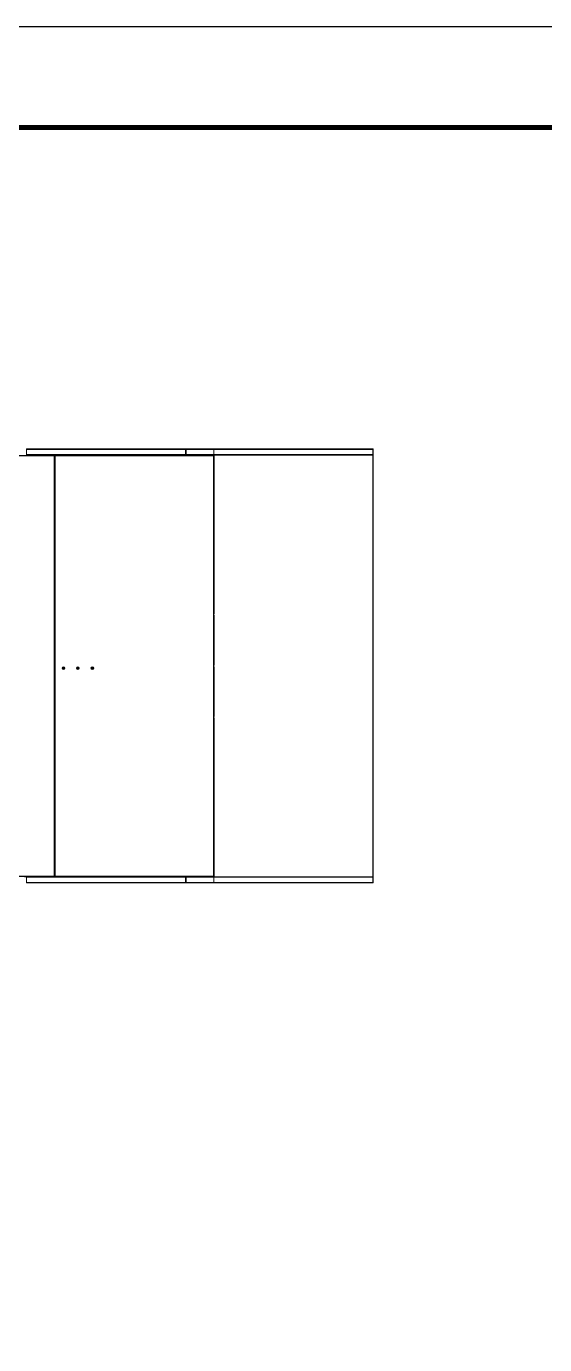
# Model space of a CAD drawing. Header units: millimetres. Extents: x -662366 to 32042, y -139401 to 24090.
# Drawn here: x 16432 to 20013, y 14975 to 24090 of the extents above; entities that cross this region are included whole.
import ezdxf

# ---------------------------------------------------------------- set-up
doc = ezdxf.new("R2010")
doc.units = ezdxf.units.MM
doc.layers.add('냉각탑_form', color=1, linetype='Continuous')

# ---------------------------------------------------------------- blocks, each defined once
blk = doc.blocks.new('4')
at = {"color": 7, "lineweight": 20, "ltscale": 0.021611}
for p, q in [((16432.4, 21167.9), (16432.4, 21129)), ((16434, 21167.9), (16434, 21129)), ((17530.8, 21167.9), (17530.8, 21129)), ((17532.4, 21167.9), (17532.4, 21129)), ((17534.4, 21167.9), (17534.4, 21129)), ((17536, 21167.9), (17536, 21129)), ((17726.8, 21167.9), (17726.8, 21129)), ((17728.4, 21167.9), (17728.4, 21129)), ((16432.4, 18167.9), (16432.4, 18206.8)), ((16434, 18167.9), (16434, 18206.8)), ((17530.8, 18167.9), (17530.8, 18206.8)), ((17530.8, 18167.9), (17530.8, 18206.8)), ((17532.4, 18167.9), (17532.4, 18206.8)), ((17534.4, 18167.9), (17534.4, 18206.8)), ((17536, 18167.9), (17536, 18206.8)), ((17726.8, 18167.9), (17726.8, 18206.8)), ((17728.4, 18167.9), (17728.4, 18206.8))]:
    blk.add_line(p, q, dxfattribs=at)
at = {"color": 7, "lineweight": 20, "ltscale": 0.000888889}
for p, q in [((16432.4, 21167.9), (16434, 21167.9)), ((17532.4, 21167.9), (17530.8, 21167.9)), ((17534.4, 21167.9), (17536, 21167.9)), ((17728.4, 21167.9), (17726.8, 21167.9)), ((16432.4, 21129), (16434, 21129)), ((16623.3, 21123.9), (16624.9, 21123.9)), ((16623.3, 21122.3), (16624.9, 21122.3)), ((16624.9, 21123.9), (16624.9, 21122.3)), ((16626, 21122.3), (16626, 21123.9)), ((16628.4, 21123.9), (16630, 21123.9)), ((17532.4, 21129), (17530.8, 21129)), ((17534.4, 21129), (17536, 21129)), ((17728.4, 21129), (17726.8, 21129)), ((17728.4, 21123.9), (17726.8, 21123.9)), ((17730, 20027), (17728.4, 20027)), ((17730, 20017.8), (17728.4, 20017.8)), ((17730, 19674), (17728.4, 19674)), ((17730, 19661.8), (17728.4, 19661.8)), ((17730, 19318), (17728.4, 19318)), ((17730, 19308.8), (17728.4, 19308.8)), ((16432.4, 18206.8), (16434, 18206.8)), ((16432.4, 18167.9), (16434, 18167.9)), ((16624.9, 18213.5), (16623.3, 18213.5)), ((16624.9, 18211.9), (16623.3, 18211.9)), ((16624.9, 18211.9), (16624.9, 18213.5)), ((16626, 18213.5), (16626, 18211.9)), ((16628.4, 18211.9), (16630, 18211.9)), ((17532.4, 18206.8), (17530.8, 18206.8)), ((17532.4, 18167.9), (17530.8, 18167.9)), ((17534.4, 18206.8), (17536, 18206.8)), ((17534.4, 18167.9), (17536, 18167.9)), ((17728.4, 18211.9), (17726.8, 18211.9)), ((17728.4, 18206.8), (17726.8, 18206.8)), ((17728.4, 18167.9), (17726.8, 18167.9))]:
    blk.add_line(p, q, dxfattribs=at)
at = {"color": 7, "lineweight": 20, "ltscale": 0.000833333}
for p, q in [((16435.5, 21167.9), (16434, 21167.9)), ((17530.8, 21167.9), (17529.3, 21167.9)), ((17537.5, 21167.9), (17536, 21167.9)), ((17726.8, 21167.9), (17725.3, 21167.9)), ((16434, 21129), (16435.5, 21129)), ((16624.9, 21120.8), (16624.9, 21122.3)), ((16631.5, 21123.9), (16630, 21123.9)), ((17530.8, 21129), (17529.3, 21129)), ((17536, 21129), (17537.5, 21129)), ((17726.8, 21129), (17725.3, 21129)), ((17725.3, 21123.9), (17726.8, 21123.9)), ((16434, 18206.8), (16435.5, 18206.8)), ((16435.5, 18167.9), (16434, 18167.9)), ((16624.9, 18215), (16624.9, 18213.5)), ((16631.5, 18211.9), (16630, 18211.9)), ((17530.8, 18206.8), (17529.3, 18206.8)), ((17530.8, 18167.9), (17529.3, 18167.9)), ((17536, 18206.8), (17537.5, 18206.8)), ((17537.5, 18167.9), (17536, 18167.9)), ((17725.3, 18211.9), (17726.8, 18211.9)), ((17725.3, 18206.8), (17725.3, 18208.3)), ((17726.8, 18206.8), (17725.3, 18206.8)), ((17726.8, 18206.8), (17725.3, 18206.8)), ((17726.8, 18167.9), (17725.3, 18167.9))]:
    blk.add_line(p, q, dxfattribs=at)
at = {"color": 7, "lineweight": 20, "ltscale": 0.001722}
for p, q in [((16435.5, 21167.9), (16435.5, 21164.8)), ((16435.5, 21167.9), (16435.5, 21164.8)), ((17529.3, 21167.9), (17529.3, 21164.8)), ((17537.5, 21167.9), (17537.5, 21164.8)), ((17537.5, 21167.9), (17537.5, 21164.8)), ((17725.3, 21167.9), (17725.3, 21164.8)), ((16435.5, 21125.9), (16435.5, 21129)), ((16623.3, 21123.9), (16623.3, 21120.8)), ((16623.3, 21120.8), (16626.4, 21120.8)), ((16628.4, 21120.8), (16628.4, 21123.9)), ((16628.4, 21120.8), (16631.5, 21120.8)), ((16630, 21120.8), (16630, 21123.9)), ((16631.5, 21123.9), (16631.5, 21120.8)), ((17529.3, 21125.9), (17529.3, 21129)), ((17537.5, 21125.9), (17537.5, 21129)), ((17725.3, 21125.9), (17725.3, 21129)), ((17725.3, 21123.9), (17725.3, 21120.8)), ((17725.3, 21123.9), (17725.3, 21120.8)), ((17728.4, 21120.8), (17725.3, 21120.8)), ((17726.8, 21123.9), (17726.8, 21120.8)), ((17728.4, 21123.9), (17728.4, 21120.8)), ((16435.5, 18209.9), (16435.5, 18206.8)), ((16435.5, 18167.9), (16435.5, 18171)), ((16435.5, 18167.9), (16435.5, 18171)), ((16623.3, 18215), (16626.4, 18215)), ((16623.3, 18211.9), (16623.3, 18215)), ((16628.4, 18215), (16631.5, 18215)), ((16628.4, 18211.9), (16628.4, 18215)), ((16630, 18211.9), (16630, 18215)), ((16631.5, 18215), (16631.5, 18211.9)), ((17529.3, 18209.9), (17529.3, 18206.8)), ((17529.3, 18167.9), (17529.3, 18171)), ((17537.5, 18209.9), (17537.5, 18206.8)), ((17537.5, 18167.9), (17537.5, 18171)), ((17537.5, 18167.9), (17537.5, 18171)), ((17725.3, 18215), (17725.3, 18211.9)), ((17728.4, 18215), (17725.3, 18215)), ((17725.3, 18215), (17725.3, 18211.9)), ((17725.3, 18209.9), (17725.3, 18206.8)), ((17725.3, 18167.9), (17725.3, 18171)), ((17726.8, 18215), (17726.8, 18211.9)), ((17728.4, 18215), (17728.4, 18211.9))]:
    blk.add_line(p, q, dxfattribs=at)
at = {"color": 7, "lineweight": 20, "ltscale": 0.007103}
for p, q in [((16448.3, 21167.9), (16435.5, 21167.9)), ((17516.5, 21167.9), (17529.3, 21167.9)), ((17550.3, 21167.9), (17537.5, 21167.9)), ((17712.5, 21167.9), (17725.3, 21167.9))]:
    blk.add_line(p, q, dxfattribs=at)
at = {"color": 7, "lineweight": 20}
for p, q in [((17529.3, 21167.9), (16435.5, 21167.9)), ((17529.3, 21164.8), (16435.5, 21164.8)), ((15529.5, 21123.9), (16623.3, 21123.9)), ((15529.5, 21120.8), (16623.3, 21120.8)), ((17529.3, 21129), (16435.5, 21129)), ((17529.3, 21125.9), (16435.5, 21125.9)), ((16623.3, 21120.8), (16623.3, 18215)), ((16626.4, 21120.8), (16626.4, 18215)), ((16628.4, 18215), (16628.4, 21120.8)), ((16631.5, 21123.9), (17725.3, 21123.9)), ((16631.5, 21120.8), (17725.3, 21120.8)), ((16631.5, 18215), (16631.5, 21120.8)), ((17725.3, 21120.8), (17725.3, 18215)), ((17728.4, 21120.8), (17728.4, 18215)), ((17730, 20027), (17730, 21120.8)), ((17730, 18215), (17730, 19308.8)), ((15529.5, 18215), (16623.3, 18215)), ((15529.5, 18211.9), (16623.3, 18211.9)), ((17529.3, 18209.9), (16435.5, 18209.9)), ((17529.3, 18206.8), (16435.5, 18206.8)), ((17529.3, 18171), (16435.5, 18171)), ((17529.3, 18167.9), (16435.5, 18167.9)), ((16631.5, 18215), (17725.3, 18215)), ((16631.5, 18211.9), (17725.3, 18211.9))]:
    blk.add_line(p, q, dxfattribs=at)
at = {"color": 7, "lineweight": 20, "ltscale": 0.002286}
for p, q in [((16448.3, 21167.9), (16452.4, 21167.9)), ((17550.3, 21167.9), (17554.4, 21167.9))]:
    blk.add_line(p, q, dxfattribs=at)
at = {"color": 7, "lineweight": 20, "ltscale": 0.027778}
for p, q in [((16732.4, 21167.9), (16782.4, 21167.9)), ((17182.4, 21167.9), (17232.4, 21167.9)), ((17606.4, 21167.9), (17656.4, 21167.9))]:
    blk.add_line(p, q, dxfattribs=at)
at = {"color": 7, "lineweight": 20, "ltscale": 0.002588}
for p, q in [((17512.4, 21167.9), (17517.1, 21167.9)), ((17708.4, 21167.9), (17713.1, 21167.9))]:
    blk.add_line(p, q, dxfattribs=at)
at = {"color": 7, "lineweight": 20, "ltscale": 0.001111}
for p, q in [((17534.4, 21167.9), (17532.4, 21167.9)), ((17534.4, 21164.5), (17532.4, 21164.5)), ((17532.4, 21129.3), (17534.4, 21129.3)), ((17723.7, 21125.9), (17723.7, 21123.9)), ((17725.2, 21125.9), (17725.2, 21123.9)), ((17728.4, 21125.9), (17728.4, 21123.9)), ((16628.4, 20596.9), (16626.4, 20596.9)), ((16626.4, 20566.9), (16628.4, 20566.9)), ((16628.4, 20047.9), (16626.4, 20047.9)), ((16626.4, 20017.9), (16628.4, 20017.9)), ((16628.4, 19668.9), (16626.4, 19668.9)), ((16628.4, 19665.4), (16626.4, 19665.4)), ((16626.4, 19638.9), (16628.4, 19638.9)), ((16628.4, 19317.9), (16626.4, 19317.9)), ((16626.4, 19287.9), (16628.4, 19287.9)), ((16628.4, 18768.9), (16626.4, 18768.9)), ((16626.4, 18738.9), (16628.4, 18738.9)), ((16502.3, 18209.9), (16502.3, 18211.9)), ((17534.4, 18167.9), (17532.4, 18167.9)), ((17723.7, 18209.9), (17723.7, 18211.9)), ((17725.2, 18211.9), (17725.2, 18209.9))]:
    blk.add_line(p, q, dxfattribs=at)
at = {"color": 7, "lineweight": 20, "ltscale": 0.104333}
for p, q in [((17725.3, 21167.9), (17537.5, 21167.9)), ((17725.3, 21164.8), (17537.5, 21164.8)), ((17725.3, 21129), (17537.5, 21129)), ((17725.3, 21125.9), (17537.5, 21125.9)), ((17725.3, 18209.9), (17537.5, 18209.9)), ((17725.3, 18206.8), (17537.5, 18206.8)), ((17725.3, 18171), (17537.5, 18171)), ((17725.3, 18167.9), (17537.5, 18167.9))]:
    blk.add_line(p, q, dxfattribs=at)
at = {"color": 7, "lineweight": 20, "ltscale": 0.036334}
for p, q in [((17728.4, 21167.9), (17728.4, 21167.9)), ((17728.4, 21164.5), (17728.4, 21164.5)), ((17728.4, 21129.3), (17728.4, 21129.3))]:
    blk.add_line(p, q, dxfattribs=at)
at = {"lineweight": 20}
for p, q in [((17728.4, 21167.9), (18828.4, 21167.9)), ((17728.4, 21164.9), (18825.4, 21164.9)), ((18825.4, 21167.9), (18825.4, 18167.9)), ((18828.4, 21167.9), (18828.4, 18167.9)), ((17728.4, 21128.9), (18825.4, 21128.9)), ((17728.4, 21125.9), (18825.4, 21125.9)), ((18825.4, 18209.9), (17728.4, 18209.9)), ((18825.4, 18206.9), (17728.4, 18206.9)), ((18825.4, 18170.9), (17728.4, 18170.9)), ((18828.4, 18167.9), (17728.4, 18167.9))]:
    blk.add_line(p, q, dxfattribs=at)
at = {"color": 7, "lineweight": 20, "ltscale": 0.000888904}
blk.add_line((16623.3, 21120.8), (16624.9, 21120.8), dxfattribs=at)
at = {"color": 7, "lineweight": 20, "ltscale": 0.000621445}
for p, q in [((16626, 21123.9), (16624.9, 21123.9)), ((16624.9, 18211.9), (16626, 18211.9))]:
    blk.add_line(p, q, dxfattribs=at)
at = {"color": 7, "lineweight": 20, "ltscale": 0.001637}
blk.add_line((16624.9, 21123.9), (16627.8, 21123.9), dxfattribs=at)
at = {"color": 7, "lineweight": 20, "ltscale": 0.000847295}
blk.add_line((16625.3, 21120.8), (16626.8, 21120.8), dxfattribs=at)
at = {"color": 7, "lineweight": 20, "ltscale": 0.001323}
blk.add_line((16628.4, 21123.9), (16626, 21123.9), dxfattribs=at)
at = {"color": 7, "lineweight": 20, "ltscale": 0.000518927}
for p, q in [((16627, 21122.3), (16626, 21122.3)), ((16627, 18213.5), (16626, 18213.5))]:
    blk.add_line(p, q, dxfattribs=at)
at = {"color": 7, "lineweight": 20, "ltscale": 0.00023619}
for p, q in [((16626.8, 21120.8), (16626.4, 21120.8)), ((16626.8, 19318), (16626.4, 19318)), ((16626.8, 18215), (16626.4, 18215))]:
    blk.add_line(p, q, dxfattribs=at)
at = {"color": 7, "lineweight": 20, "ltscale": 0.000874921}
for p, q in [((16628.4, 21120.8), (16626.8, 21120.8)), ((16626.8, 19318), (16628.4, 19318)), ((16626.8, 18215), (16628.4, 18215))]:
    blk.add_line(p, q, dxfattribs=at)
at = {"color": 7, "lineweight": 20, "ltscale": 0.000307405}
for p, q in [((16628.4, 21123.9), (16627.8, 21123.9)), ((16627.8, 18211.9), (16628.4, 18211.9))]:
    blk.add_line(p, q, dxfattribs=at)
at = {"color": 7, "lineweight": 20, "ltscale": 0.004519}
blk.add_line((17529.3, 21125.9), (17537.5, 21125.9), dxfattribs=at)
at = {"color": 7, "lineweight": 20, "ltscale": 0.000889056}
for p, q in [((17730, 21120.8), (17728.4, 21120.8)), ((17730, 18215), (17728.4, 18215))]:
    blk.add_line(p, q, dxfattribs=at)
at = {"color": 7, "lineweight": 20, "ltscale": 0.000236198}
for p, q in [((16626.4, 20017.8), (16626.8, 20017.8)), ((16626.4, 20017.8), (16626.8, 20017.8)), ((16626.4, 19674), (16626.8, 19674))]:
    blk.add_line(p, q, dxfattribs=at)
at = {"color": 7, "lineweight": 20, "ltscale": 0.000874913}
for p, q in [((16628.4, 20017.8), (16626.8, 20017.8)), ((16626.8, 19674), (16628.4, 19674))]:
    blk.add_line(p, q, dxfattribs=at)
at = {"color": 7, "lineweight": 20, "ltscale": 0.191}
for p, q in [((17730, 19674), (17730, 20017.8)), ((17730, 19318), (17730, 19661.8))]:
    blk.add_line(p, q, dxfattribs=at)
at = {"color": 7, "lineweight": 20, "ltscale": 0.00030706}
blk.add_line((16627, 19672.5), (16626.4, 19672.5), dxfattribs=at)
at = {"color": 7, "lineweight": 20, "ltscale": 0.000803593}
blk.add_line((16627.8, 19670.9), (16626.4, 19670.9), dxfattribs=at)
at = {"color": 7, "lineweight": 20, "ltscale": 0.000307395}
blk.add_line((16627.8, 19670.9), (16628.4, 19670.9), dxfattribs=at)
at = {"color": 7, "lineweight": 20, "ltscale": 0.008666}
blk.add_line((16434.4, 18209.9), (16418.8, 18209.9), dxfattribs=at)
at = {"color": 7, "lineweight": 20, "ltscale": 0.000610645}
blk.add_line((16434.4, 18209.9), (16435.5, 18209.9), dxfattribs=at)
at = {"color": 7, "lineweight": 20, "ltscale": 0.000112096}
blk.add_line((16434.4, 18209.7), (16434.4, 18209.9), dxfattribs=at)
at = {"color": 7, "lineweight": 20, "ltscale": 0.000567101}
blk.add_line((16434.4, 18206.8), (16434.4, 18207.8), dxfattribs=at)
at = {"color": 7, "lineweight": 20, "ltscale": 0.001015}
blk.add_line((16627.8, 18211.9), (16626, 18211.9), dxfattribs=at)
at = {"color": 7, "lineweight": 20, "ltscale": 0.000611114}
blk.add_line((17529.3, 18209.9), (17530.4, 18209.9), dxfattribs=at)
at = {"color": 7, "lineweight": 20, "ltscale": 0.000112091}
blk.add_line((17530.4, 18209.7), (17530.4, 18209.9), dxfattribs=at)
at = {"color": 7, "lineweight": 20, "ltscale": 0.000566051}
blk.add_line((17530.4, 18206.8), (17530.4, 18207.8), dxfattribs=at)
at = {"color": 7, "lineweight": 20, "ltscale": 0.00111}
blk.add_line((17534.4, 18172.6), (17532.4, 18172.6), dxfattribs=at)
at = {"color": 7, "lineweight": 20, "ltscale": 0.002832}
blk.add_line((17728.4, 18211.9), (17728.4, 18206.8), dxfattribs=at)
at = {"color": 7, "lineweight": 20}
for centre, radius in [((16688.4, 19652.9), 9.67), ((16688.4, 19652.9), 6.76), ((16688.4, 19652.9), 4.34), ((16688.4, 19652.9), 3), ((16788.4, 19652.9), 9.67), ((16788.4, 19652.9), 6.76), ((16788.4, 19652.9), 4.34), ((16788.4, 19652.9), 3), ((16888.4, 19652.9), 9.67), ((16888.4, 19652.9), 6.76), ((16888.4, 19652.9), 4.34), ((16888.4, 19652.9), 3)]:
    blk.add_circle(centre, radius, dxfattribs=at)
for centre, radius, start, end in [((16699.2, 21164.5), 3.4, 90, 90.58269), ((16435.5, 21129), 3.1, 180, 270), ((16435.5, 21129), 1.5, 180, 270), ((17245.7, 21120.8), 3.1, 89.23172, 90), ((17469.7, 21120.8), 3.1, 89.02583, 90), ((17529.3, 21129), 1.5, 270, 0), ((17529.3, 21129), 3.1, 270, 0), ((17537.5, 21129), 3.1, 180, 270), ((17537.5, 21129), 1.5, 180, 270), ((17725.3, 21129), 1.5, 270, 0), ((17725.3, 21129), 3.1, 270, 0), ((17725.3, 21120.8), 3.1, 89.00942, 90), ((17725.3, 21120.8), 3.1, 0, 1.02522), ((16435.5, 18206.8), 3.1, 90, 180), ((16435.5, 18206.8), 1.5, 90, 180), ((16435.8, 18206.5), 3.4, 90, 90.63063), ((16720.8, 18208.5), 3.4, 90.63062, 155.69949), ((16720.8, 18208.5), 1.4, 90, 90.48865), ((16814, 18208.5), 3.4, 24.31574, 89.36937), ((16814, 18208.5), 1.4, 89.0173, 90), ((17150.8, 18208.5), 3.4, 90.63062, 155.68426), ((17150.8, 18208.5), 1.4, 90, 90.98269), ((17244, 18208.5), 3.4, 24.31574, 89.36938), ((17244, 18208.5), 1.4, 88.03429, 90), ((17529, 18206.5), 3.4, 89.36937, 90), ((17529.3, 18206.8), 3.1, 0, 90), ((17529.3, 18206.8), 1.5, 0, 90), ((17529, 18206.5), 3.4, 0, 0.63628), ((17529, 18171.3), 3.4, 359.36372, 0), ((17537.5, 18206.8), 3.1, 90, 180), ((17537.5, 18206.8), 1.5, 90, 180), ((17725.3, 18206.8), 3.1, 0, 90), ((17725.3, 18206.8), 1.5, 0, 90), ((17725.3, 18215), 3.1, 358.97475, 0)]:
    blk.add_arc(centre, radius, start, end, dxfattribs=at)
for centre, major_axis, ratio, start_param, end_param in [((16596.1, 21120.8), (0, -3.1), 0.658414, 3.141593, 3.151468), ((16597.8, 21120.8), (0, -3.1), 0.479102, 3.141593, 3.150308), ((16626, 21120.8), (0, 3.1), 0.479074, 6.283185, 7.135923), ((16626, 21120.8), (0, 1.5), 0.479074, 6.283185, 7.853982), ((16627.8, 21120.8), (0, 3.1), 0.329525, 6.283185, 7.853982), ((16655.2, 21120.4), (0, -3.5), 0.7178, 3.141593, 3.153225), ((16660.9, 21120.8), (0, -3.1), 0.718661, 3.141593, 3.153938), ((16674.8, 21120.8), (0, -3.1), 0.479102, 3.141593, 3.150111), ((16676.6, 21120.8), (0, -3.1), 0.36923, 3.141593, 3.148769), ((16682.2, 21120.8), (0, 3.1), 0.329525, 6.283185, 6.289834), ((16684.2, 21120.8), (0, 3.1), 0.249883, 6.283185, 6.28811), ((16739.9, 21120.8), (0, 3.1), 0.249883, 6.283185, 6.287873), ((16758.1, 21120.8), (0, -3.1), 0.36923, 3.141593, 3.148488), ((17045.7, 21120.8), (0, 3.1), 0.321546, 6.277245, 6.283185), ((17114.4, 21120.8), (0, 3.1), 0.321546, 6.273561, 6.283185), ((17116.1, 21120.8), (0, 3.1), 0.57647, 6.279124, 6.283185), ((17175.4, 21120.8), (0, 3.1), 0.57647, 6.273954, 6.283185), ((17176.8, 21120.8), (0, 3.1), 0.808597, 6.272937, 6.283185), ((17180.7, 21120.8), (0, -3.1), 0.212139, 3.137491, 3.141593), ((17182.5, 21120.8), (0, -3.1), 0.525905, 3.132363, 3.141593), ((17219.5, 21120.8), (0, 3.1), 0.808597, 6.271922, 6.283185), ((17220.4, 21120.8), (0, 3.1), 0.942089, 6.271631, 6.283185), ((17244.7, 21120.8), (0, 3.1), 0.942089, 6.270638, 6.283185), ((17245.1, 21120.8), (0, 3.1), 0.999893, 6.270521, 6.283185), ((17245.7, 21120.8), (0, 3.1), 0.999893, 6.26981, 6.283185), ((17291, 21120.8), (0, -3.1), 0.525905, 3.131052, 3.141593), ((17292.6, 21120.8), (0, -3.1), 0.694369, 3.130114, 3.141593), ((17299.5, 21120.8), (0, -3.1), 0.41022, 3.137884, 3.141593), ((17384.4, 21120.8), (0, -3.1), 0.694369, 3.128567, 3.141593), ((17385.6, 21120.8), (0, -3.1), 0.89461, 3.128005, 3.141593), ((17397.7, 21120.8), (0, -3.1), 0.41022, 3.136569, 3.141593), ((17399.5, 21120.8), (0, -3.1), 0.616222, 3.134971, 3.141593), ((17442.6, 21120.8), (0, -3.1), 0.89461, 3.126241, 3.141593), ((17443.3, 21120.8), (0, -3.1), 0.969042, 3.12609, 3.141593), ((17469.5, 21120.8), (0, -3.1), 0.969042, 3.12466, 3.141593), ((17484.3, 21120.8), (0, -3.1), 0.616222, 3.133221, 3.141593), ((17485.8, 21120.8), (0, -3.1), 0.685129, 3.132885, 3.141593), ((17564.3, 21120.8), (0, -3.1), 0.685129, 3.131259, 3.141593), ((17565.6, 21120.8), (0, -3.1), 0.839315, 3.130771, 3.141593), ((17624.2, 21120.8), (0, -3.1), 0.839315, 3.12906, 3.141593), ((17625.2, 21120.8), (0, -3.1), 0.885173, 3.128934, 3.141593), ((17675.3, 21120.8), (0, -3.1), 0.885173, 3.127351, 3.141593), ((17676, 21120.8), (0, -3.1), 0.970695, 3.127178, 3.141593), ((17701.9, 21120.8), (0, -3.1), 0.970695, 3.133755, 3.141593), ((17702.3, 21120.8), (0, -3.1), 0.988494, 3.125571, 3.141593), ((17721, 21120.8), (0, -3.1), 0.988494, 3.123928, 3.141593), ((16627.8, 20017.8), (0, 3.1), 0.329526, 1.543395, 1.570796), ((16627.8, 19674), (0, -3.1), 0.329526, 4.712389, 6.283185), ((16627.8, 19318), (0, -3.1), 0.329525, 4.712389, 4.749876), ((16626, 18215), (0, -3.1), 0.479074, 5.430448, 6.283185), ((16626, 18215), (0, -1.5), 0.479074, 4.712389, 6.283185), ((16627.8, 18215), (0, -3.1), 0.329525, 4.712389, 6.283185)]:
    blk.add_ellipse(centre, major_axis=major_axis, ratio=ratio, start_param=start_param, end_param=end_param, dxfattribs=at)

msp = doc.modelspace()

# ---------------------------------------------------------------- linework, layer by layer
at = {"layer": 'Defpoints'}
msp.add_lwpolyline([(2635.3, 24090), (32042.5, 24090), (32042.5, 3295), (2635.3, 3295)], close=True, dxfattribs=at)
at = {"layer": '냉각탑_form', "const_width": 35}
msp.add_lwpolyline([(3335.5, 23389.9), (3335.5, 3995.1), (31342.3, 3995.1), (31342.3, 23389.9)], close=True, dxfattribs=at)

# ---------------------------------------------------------------- block references
msp.add_blockref('4', (0, 0))

doc.saveas('drawing.dxf')
